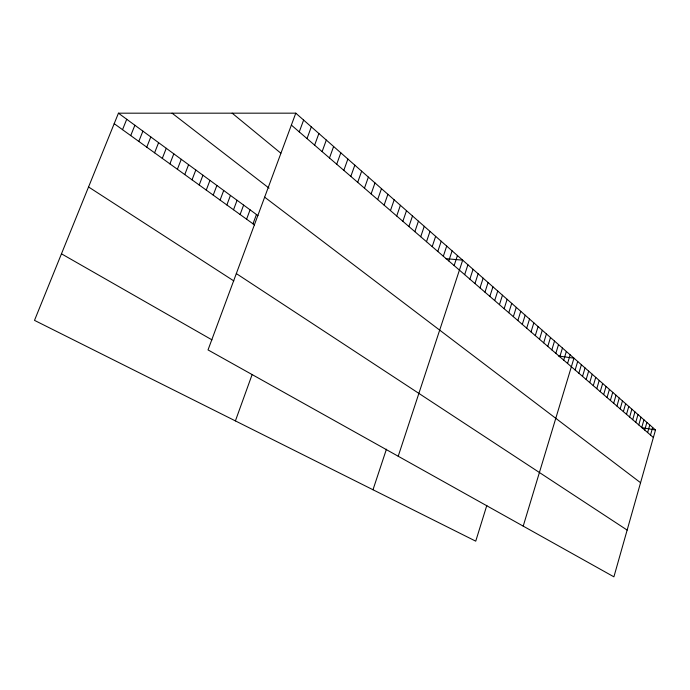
<?xml version="1.0" encoding="UTF-8"?>
<svg xmlns="http://www.w3.org/2000/svg" width="690" height="690" viewBox="0 0 690 690"><rect width="100%" height="100%" fill="white"/><g stroke="black" fill="none" stroke-linecap="round" stroke-linejoin="round"><path stroke-width="1.03" d="M295.786 113.169L655.5 429.991L613.902 576.831L208.026 349.916L295.786 113.169L118.447 113.186L34.5 320.367L475.738 541.167L486.83 505.373M644.71 430.043L646.884 422.401M647.625 432.561L649.79 424.962M650.515 435.054L652.662 427.49M638.776 424.919L640.984 417.209M641.752 427.49L643.951 419.822M629.625 417.019L631.885 409.196M632.704 419.684L634.947 411.896M635.757 422.315L637.983 414.561M620.163 408.86L622.475 400.907M623.355 411.611L625.649 403.702M626.503 414.328L628.78 406.462M613.669 403.253L616.023 395.223M616.938 406.074L619.266 398.078M607.036 397.526L609.417 389.402M610.374 400.407L612.737 392.334M596.781 388.677L599.222 380.423M600.24 391.661L602.663 383.45M603.655 394.611L606.062 386.443M589.734 382.596L592.218 374.256M593.279 385.65L595.746 377.361M582.524 376.369L585.051 367.943M586.155 379.5L588.656 371.116M575.132 369.995L577.702 361.474M578.85 373.204L581.394 364.725M567.559 363.457L570.173 354.841M523.21 526.125L573.959 358.17L558.59 356.031M559.797 356.756L562.454 348.036M563.704 360.128L566.335 351.46M551.836 349.882L554.536 341.067M555.838 353.34L558.52 344.577M543.668 342.835L546.42 333.917M547.774 346.38L550.508 337.514M535.285 335.599L538.088 326.577M539.502 339.238L542.28 330.269M531.015 331.916L533.844 322.834M522.295 324.386L525.176 315.209M526.686 328.173L529.541 319.047M513.343 316.658L516.275 307.369M517.845 320.548L520.752 311.311M504.14 308.723L507.133 299.313M508.772 312.717L511.739 303.367M499.448 304.67L502.467 295.208M489.857 296.398L492.936 286.816M494.687 300.564L497.732 291.033M484.966 292.172L488.072 282.529M474.962 283.538L478.136 273.775M479.999 287.885L483.138 278.182M469.856 279.131L473.064 269.307M398.208 456.245L462.688 260.164L445.688 258.647M464.672 274.654L467.915 264.77M454.132 265.555L457.436 255.541M443.325 256.231L446.697 246.089M448.767 260.932L452.105 250.849M372.997 489.753L386.435 449.181M437.805 251.462L441.212 241.25M432.199 246.623L435.64 236.351M420.728 236.73L424.247 226.311M426.506 241.716L429.991 231.366M414.863 231.668L418.425 221.18M408.903 226.527L412.508 215.97M402.856 221.3L406.496 210.674M390.462 210.605L394.188 199.833M396.707 215.996L400.39 205.301M384.123 205.137L387.892 194.287M377.672 199.574L381.484 188.646M371.125 193.916L374.981 182.919M364.467 188.172L368.374 177.097M357.705 182.333L361.655 171.18M350.822 176.399L354.815 165.16M343.827 170.361L347.872 159.045M235.402 420.9L252.117 374.592M336.711 164.22L340.808 152.818M329.484 157.976L333.624 146.496M322.118 151.628L326.318 140.053M314.631 145.159L318.884 133.506M307.015 138.587L311.319 126.848M299.262 131.893L303.626 120.069M252.997 223.81L256.447 214.504M240.103 214.512L243.63 205.094M246.597 219.196L250.082 209.829M233.522 209.76L237.084 200.29M226.855 204.947L230.451 195.417M220.084 200.066L223.715 190.475M213.219 195.115L216.893 185.463M206.258 190.086L209.967 180.383M199.194 184.998L202.946 175.226M192.036 179.823L195.822 169.999M184.765 174.579L188.594 164.686M169.895 163.858L173.82 153.836M177.382 169.257L181.263 159.304M162.297 158.372L166.264 148.29M154.586 152.809L158.596 142.657M146.754 147.16L150.808 136.948M138.802 141.424L142.908 131.143M130.729 135.594L134.878 125.252M122.527 129.677L126.727 119.267M641.545 427.584L655.5 429.991M61.462 253.816L211.977 339.868M88.553 186.964L233.824 280.925M236.325 273.585L627.15 530.084M114.204 123.674L254.576 224.949M118.447 113.186L258.017 215.66M264.649 197.168L640.562 482.715M172.069 113.177L269.048 188.154M232.151 113.169L280.839 153.197M291.37 125.088L653.37 437.512"/></g></svg>
